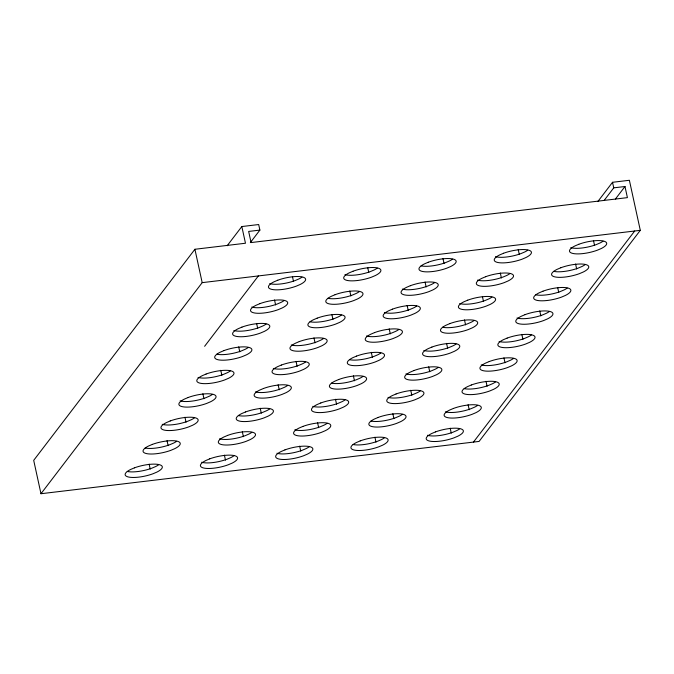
<?xml version="1.0" encoding="UTF-8"?>
<svg xmlns="http://www.w3.org/2000/svg" width="674" height="674" viewBox="0 0 674 674"><rect width="100%" height="100%" fill="white"/><g stroke="black" fill="none" stroke-linecap="round" stroke-linejoin="round"><path stroke-width="1.01" d="M250.332 242.615L259.894 230.095L258.681 224.535L241.831 226.548L245.471 243.238L194.912 249.27L33.7 460.35L40.979 493.722L479.088 441.419L640.3 230.339L629.381 180.278L612.531 182.292L597.88 201.475M227.172 245.732L241.831 226.548M40.979 493.722L202.192 282.642L640.3 230.339M204.618 346.301L258.361 275.944M604.19 200.363L613.744 187.852L624.983 186.513L627.41 197.634L251.082 242.564L248.655 231.435L259.894 230.095M615.421 199.024L624.983 186.513M473.468 442.085L634.681 231.013M612.531 182.292L613.744 187.852M593.491 240.567L594.578 245.538M575.579 264.023L576.666 268.985M557.668 287.478L558.746 292.44M539.756 310.925L540.834 315.895M518.23 249.557L519.309 254.519M521.845 334.38L522.923 339.351M500.319 273.004L501.397 277.974M503.925 357.835L505.011 362.797M482.399 296.459L483.485 301.43M486.013 381.29L487.1 386.253M464.487 319.914L465.574 324.876M442.961 258.538L444.048 263.509M468.101 404.737L469.188 409.708M446.576 343.369L447.662 348.332M425.05 281.993L426.137 286.956M450.19 428.192L451.268 433.163M428.664 366.816L429.742 371.787M407.138 305.448L408.217 310.411M410.752 390.271L411.831 395.242M389.227 328.895L390.305 333.866M367.701 267.527L368.779 272.49M392.841 413.726L393.919 418.689M371.315 352.35L372.393 357.321M349.789 290.983L350.868 295.945M374.921 437.182L376.008 442.144M353.395 375.806L354.482 380.768M331.869 314.429L332.956 319.4M335.483 399.261L336.57 404.223M313.958 337.885L315.044 342.847M292.432 276.509L293.519 281.479M317.572 422.708L318.659 427.678M296.046 361.34L297.133 366.302M274.52 299.964L275.607 304.934M299.66 446.163L300.747 451.133M278.135 384.787L279.221 389.757M256.609 323.419L257.695 328.381M260.223 408.242L261.301 413.213M238.697 346.874L239.776 351.836M242.311 431.697L243.39 436.659M194.912 249.27L202.192 282.642M220.786 370.321L221.864 375.292M224.4 455.152L225.478 460.115M202.874 393.776L203.952 398.747M184.954 417.231L186.041 422.194M167.042 440.678L168.129 445.649M149.131 464.133L150.218 469.104M416.642 306.106A19.015 5.434 -12.3 0 1 413.676 307.849L409.826 309.501A19.015 5.434 -12.3 0 1 384.407 312.534M194.457 417.888A19.015 5.434 -12.3 0 1 191.5 419.632L187.642 421.284A19.015 5.434 -12.3 0 1 162.223 424.317M420.247 390.937A19.015 5.434 -12.3 0 1 417.29 392.672L413.432 394.324A19.015 5.434 -12.3 0 1 388.013 397.357M266.112 324.084A19.015 5.434 -12.3 0 1 263.146 325.82L259.296 327.471A19.015 5.434 -12.3 0 1 233.878 330.504M456.079 344.026A19.015 5.434 -12.3 0 1 453.113 345.77L449.263 347.422A19.015 5.434 -12.3 0 1 423.845 350.455M380.81 353.016A19.015 5.434 -12.3 0 1 377.853 354.751L373.994 356.403A19.015 5.434 -12.3 0 1 349.444 359.672M323.461 338.55A19.015 5.434 -12.3 0 1 320.504 340.286L316.645 341.937A19.015 5.434 -12.3 0 1 291.227 344.97M341.373 315.095A19.015 5.434 -12.3 0 1 338.415 316.831L334.557 318.482A19.015 5.434 -12.3 0 1 310.006 321.751M477.605 405.403A19.015 5.434 -12.3 0 1 474.639 407.138L470.789 408.789A19.015 5.434 -12.3 0 1 445.371 411.822M549.251 311.59A19.015 5.434 -12.3 0 1 546.294 313.326L542.435 314.977A19.015 5.434 -12.3 0 1 517.017 318.018M362.898 376.471A19.015 5.434 -12.3 0 1 359.941 378.207L356.083 379.858A19.015 5.434 -12.3 0 1 331.532 383.127M398.722 329.561A19.015 5.434 -12.3 0 1 395.764 331.305L391.906 332.948A19.015 5.434 -12.3 0 1 366.488 335.989M269.726 408.907A19.015 5.434 -12.3 0 1 266.761 410.643L262.902 412.294A19.015 5.434 -12.3 0 1 238.36 415.563M459.693 428.858A19.015 5.434 -12.3 0 1 456.728 430.593L452.877 432.245A19.015 5.434 -12.3 0 1 427.459 435.278M248.201 347.531A19.015 5.434 -12.3 0 1 245.235 349.275L241.376 350.927A19.015 5.434 -12.3 0 1 216.834 354.195M287.638 385.452A19.015 5.434 -12.3 0 1 284.672 387.196L280.822 388.839A19.015 5.434 -12.3 0 1 255.404 391.88M212.369 394.442A19.015 5.434 -12.3 0 1 209.412 396.177L205.553 397.829A19.015 5.434 -12.3 0 1 180.135 400.862M513.428 358.501A19.015 5.434 -12.3 0 1 510.471 360.236L506.612 361.887A19.015 5.434 -12.3 0 1 481.194 364.92M176.546 441.344A19.015 5.434 -12.3 0 1 173.589 443.088L169.73 444.73A19.015 5.434 -12.3 0 1 145.18 447.999M305.549 361.997A19.015 5.434 -12.3 0 1 302.592 363.741L298.734 365.392A19.015 5.434 -12.3 0 1 273.315 368.425M473.991 320.58A19.015 5.434 -12.3 0 1 471.033 322.315L467.175 323.967A19.015 5.434 -12.3 0 1 442.624 327.235M531.339 335.045A19.015 5.434 -12.3 0 1 528.382 336.781L524.524 338.432A19.015 5.434 -12.3 0 1 499.105 341.465M567.171 288.135A19.015 5.434 -12.3 0 1 564.205 289.879L560.355 291.53A19.015 5.434 -12.3 0 1 535.805 294.799M309.164 446.828A19.015 5.434 -12.3 0 1 306.198 448.564L302.348 450.215A19.015 5.434 -12.3 0 1 276.93 453.248M495.516 381.947A19.015 5.434 -12.3 0 1 492.559 383.691L488.701 385.343A19.015 5.434 -12.3 0 1 464.15 388.612M402.336 414.392A19.015 5.434 -12.3 0 1 399.379 416.128L395.52 417.779A19.015 5.434 -12.3 0 1 370.97 421.048M344.987 399.918A19.015 5.434 -12.3 0 1 342.03 401.662L338.171 403.313A19.015 5.434 -12.3 0 1 312.753 406.346M491.902 297.124A19.015 5.434 -12.3 0 1 488.945 298.86L485.086 300.511A19.015 5.434 -12.3 0 1 459.668 303.544M384.424 437.839A19.015 5.434 -12.3 0 1 381.467 439.583L377.608 441.234A19.015 5.434 -12.3 0 1 353.058 444.503M438.167 367.482A19.015 5.434 -12.3 0 1 435.202 369.217L431.352 370.868A19.015 5.434 -12.3 0 1 405.933 373.91M230.281 370.986A19.015 5.434 -12.3 0 1 227.323 372.722L223.465 374.373A19.015 5.434 -12.3 0 1 198.046 377.406M327.075 423.373A19.015 5.434 -12.3 0 1 324.11 425.117L320.26 426.76A19.015 5.434 -12.3 0 1 294.841 429.801M233.895 455.809A19.015 5.434 -12.3 0 1 230.938 457.553L227.079 459.205A19.015 5.434 -12.3 0 1 201.661 462.238M251.806 432.363A19.015 5.434 -12.3 0 1 248.849 434.098L244.991 435.749A19.015 5.434 -12.3 0 1 219.572 438.782M377.204 268.193A19.015 5.434 -12.3 0 1 374.238 269.929L370.38 271.58A19.015 5.434 -12.3 0 1 344.962 274.613M158.634 464.799A19.015 5.434 -12.3 0 1 155.669 466.534L151.819 468.186A19.015 5.434 -12.3 0 1 127.268 471.455M602.994 241.233A19.015 5.434 -12.3 0 1 600.037 242.969L596.178 244.62A19.015 5.434 -12.3 0 1 570.76 247.653M452.465 259.204A19.015 5.434 -12.3 0 1 449.507 260.939L445.649 262.59A19.015 5.434 -12.3 0 1 421.098 265.859M527.725 250.214A19.015 5.434 -12.3 0 1 524.768 251.958L520.909 253.609A19.015 5.434 -12.3 0 1 495.491 256.642M301.935 277.174A19.015 5.434 -12.3 0 1 298.978 278.91L295.119 280.561A19.015 5.434 -12.3 0 1 269.701 283.602M359.284 291.64A19.015 5.434 -12.3 0 1 356.327 293.384L352.468 295.035A19.015 5.434 -12.3 0 1 327.918 298.296M509.814 273.669A19.015 5.434 -12.3 0 1 506.856 275.413L502.998 277.056A19.015 5.434 -12.3 0 1 477.58 280.098M585.083 264.688A19.015 5.434 -12.3 0 1 582.117 266.424L578.267 268.075A19.015 5.434 -12.3 0 1 553.716 271.344M434.553 282.659A19.015 5.434 -12.3 0 1 431.587 284.394L427.737 286.046A19.015 5.434 -12.3 0 1 402.319 289.079M284.024 300.629A19.015 5.434 -12.3 0 1 281.066 302.365L277.208 304.016A19.015 5.434 -12.3 0 1 251.79 307.049M277.739 280.224L273.888 281.875A19.015 5.434 -12.3 0 0 272.262 289.491A19.015 5.434 -12.3 0 0 296.333 286.13L300.191 284.479A19.015 5.434 -12.3 0 0 301.809 276.854A19.015 5.434 -12.3 0 0 277.739 280.224M259.827 303.671L255.968 305.322A19.015 5.434 -12.3 0 0 254.351 312.947A19.015 5.434 -12.3 0 0 278.421 309.577L282.271 307.925A19.015 5.434 -12.3 0 0 283.897 300.309A19.015 5.434 -12.3 0 0 259.827 303.671M353.007 271.234L349.149 272.886A19.015 5.434 -12.3 0 0 347.531 280.51A19.015 5.434 -12.3 0 0 371.593 277.14L375.452 275.489A19.015 5.434 -12.3 0 0 377.069 267.864A19.015 5.434 -12.3 0 0 353.007 271.234M241.915 327.126L238.057 328.777A19.015 5.434 -12.3 0 0 236.439 336.402A19.015 5.434 -12.3 0 0 260.509 333.032L264.36 331.381A19.015 5.434 -12.3 0 0 265.986 323.756A19.015 5.434 -12.3 0 0 241.915 327.126M335.096 294.69L331.237 296.341A19.015 5.434 -12.3 0 0 329.62 303.966A19.015 5.434 -12.3 0 0 353.682 300.596L357.54 298.944A19.015 5.434 -12.3 0 0 359.158 291.32A19.015 5.434 -12.3 0 0 335.096 294.69M428.268 262.253L424.418 263.896A19.015 5.434 -12.3 0 0 422.792 271.521A19.015 5.434 -12.3 0 0 446.862 268.151L450.721 266.508A19.015 5.434 -12.3 0 0 452.338 258.883A19.015 5.434 -12.3 0 0 428.268 262.253M224.004 350.581L220.145 352.232A19.015 5.434 -12.3 0 0 218.528 359.857A19.015 5.434 -12.3 0 0 242.589 356.487L246.448 354.836A19.015 5.434 -12.3 0 0 248.066 347.211A19.015 5.434 -12.3 0 0 224.004 350.581M317.176 318.145L313.326 319.796A19.015 5.434 -12.3 0 0 311.7 327.412A19.015 5.434 -12.3 0 0 335.77 324.051L339.629 322.399A19.015 5.434 -12.3 0 0 341.246 314.775A19.015 5.434 -12.3 0 0 317.176 318.145M410.356 285.7L406.498 287.351A19.015 5.434 -12.3 0 0 404.88 294.976A19.015 5.434 -12.3 0 0 428.95 291.606L432.801 289.955A19.015 5.434 -12.3 0 0 434.427 282.339A19.015 5.434 -12.3 0 0 410.356 285.7M206.092 374.036L202.234 375.688A19.015 5.434 -12.3 0 0 200.616 383.304A19.015 5.434 -12.3 0 0 224.678 379.942L228.537 378.291A19.015 5.434 -12.3 0 0 230.154 370.666A19.015 5.434 -12.3 0 0 206.092 374.036M503.537 253.264L499.678 254.915A19.015 5.434 -12.3 0 0 498.061 262.54A19.015 5.434 -12.3 0 0 522.123 259.17L525.981 257.519A19.015 5.434 -12.3 0 0 527.599 249.894A19.015 5.434 -12.3 0 0 503.537 253.264M299.264 341.592L295.414 343.243A19.015 5.434 -12.3 0 0 293.788 350.868A19.015 5.434 -12.3 0 0 317.858 347.498L321.717 345.846A19.015 5.434 -12.3 0 0 323.335 338.23A19.015 5.434 -12.3 0 0 299.264 341.592M392.445 309.155L388.586 310.807A19.015 5.434 -12.3 0 0 386.969 318.431A19.015 5.434 -12.3 0 0 411.039 315.061L414.889 313.41A19.015 5.434 -12.3 0 0 416.515 305.785A19.015 5.434 -12.3 0 0 392.445 309.155M188.181 397.483L184.322 399.134A19.015 5.434 -12.3 0 0 182.696 406.759A19.015 5.434 -12.3 0 0 206.766 403.389L210.625 401.738A19.015 5.434 -12.3 0 0 212.243 394.122A19.015 5.434 -12.3 0 0 188.181 397.483M485.625 276.719L481.767 278.37A19.015 5.434 -12.3 0 0 480.149 285.995A19.015 5.434 -12.3 0 0 504.211 282.625L508.07 280.974A19.015 5.434 -12.3 0 0 509.687 273.349A19.015 5.434 -12.3 0 0 485.625 276.719M281.353 365.047L277.494 366.698A19.015 5.434 -12.3 0 0 275.877 374.323A19.015 5.434 -12.3 0 0 299.947 370.953L303.797 369.301A19.015 5.434 -12.3 0 0 305.423 361.677A19.015 5.434 -12.3 0 0 281.353 365.047M578.798 244.283L574.939 245.926A19.015 5.434 -12.3 0 0 573.321 253.55A19.015 5.434 -12.3 0 0 597.391 250.18L601.25 248.537A19.015 5.434 -12.3 0 0 602.868 240.913A19.015 5.434 -12.3 0 0 578.798 244.283M374.533 332.611L370.675 334.262A19.015 5.434 -12.3 0 0 369.057 341.887A19.015 5.434 -12.3 0 0 393.119 338.517L396.978 336.865A19.015 5.434 -12.3 0 0 398.595 329.241A19.015 5.434 -12.3 0 0 374.533 332.611M170.261 420.938L166.411 422.59A19.015 5.434 -12.3 0 0 164.785 430.214A19.015 5.434 -12.3 0 0 188.855 426.844L192.713 425.193A19.015 5.434 -12.3 0 0 194.331 417.568A19.015 5.434 -12.3 0 0 170.261 420.938M467.705 300.174L463.855 301.817A19.015 5.434 -12.3 0 0 462.229 309.442A19.015 5.434 -12.3 0 0 486.299 306.072L490.158 304.429A19.015 5.434 -12.3 0 0 491.776 296.804A19.015 5.434 -12.3 0 0 467.705 300.174M263.441 388.502L259.583 390.153A19.015 5.434 -12.3 0 0 257.965 397.778A19.015 5.434 -12.3 0 0 282.035 394.408L285.886 392.757A19.015 5.434 -12.3 0 0 287.512 385.132A19.015 5.434 -12.3 0 0 263.441 388.502M560.886 267.73L557.027 269.381A19.015 5.434 -12.3 0 0 555.41 277.006A19.015 5.434 -12.3 0 0 579.48 273.636L583.33 271.984A19.015 5.434 -12.3 0 0 584.956 264.36A19.015 5.434 -12.3 0 0 560.886 267.73M356.622 356.066L352.763 357.709A19.015 5.434 -12.3 0 0 351.146 365.333A19.015 5.434 -12.3 0 0 375.207 361.963L379.066 360.32A19.015 5.434 -12.3 0 0 380.684 352.696A19.015 5.434 -12.3 0 0 356.622 356.066M152.349 444.393L148.491 446.045A19.015 5.434 -12.3 0 0 146.873 453.669A19.015 5.434 -12.3 0 0 170.943 450.299L174.802 448.648A19.015 5.434 -12.3 0 0 176.419 441.023A19.015 5.434 -12.3 0 0 152.349 444.393M449.794 323.621L445.944 325.272A19.015 5.434 -12.3 0 0 444.318 332.897A19.015 5.434 -12.3 0 0 468.388 329.527L472.247 327.876A19.015 5.434 -12.3 0 0 473.864 320.251A19.015 5.434 -12.3 0 0 449.794 323.621M245.53 411.957L241.671 413.6A19.015 5.434 -12.3 0 0 240.054 421.225A19.015 5.434 -12.3 0 0 264.115 417.855L267.974 416.212A19.015 5.434 -12.3 0 0 269.592 408.587A19.015 5.434 -12.3 0 0 245.53 411.957M542.974 291.185L539.116 292.836A19.015 5.434 -12.3 0 0 537.498 300.461A19.015 5.434 -12.3 0 0 561.56 297.091L565.419 295.439A19.015 5.434 -12.3 0 0 567.045 287.815A19.015 5.434 -12.3 0 0 542.974 291.185M338.702 379.513L334.852 381.164A19.015 5.434 -12.3 0 0 333.226 388.788A19.015 5.434 -12.3 0 0 357.296 385.418L361.154 383.767A19.015 5.434 -12.3 0 0 362.772 376.143A19.015 5.434 -12.3 0 0 338.702 379.513M134.438 467.849L130.579 469.492A19.015 5.434 -12.3 0 0 128.961 477.116A19.015 5.434 -12.3 0 0 153.032 473.746L156.882 472.103A19.015 5.434 -12.3 0 0 158.508 464.479A19.015 5.434 -12.3 0 0 134.438 467.849M431.882 347.076L428.024 348.728A19.015 5.434 -12.3 0 0 426.406 356.352A19.015 5.434 -12.3 0 0 450.476 352.982L454.327 351.331A19.015 5.434 -12.3 0 0 455.953 343.706A19.015 5.434 -12.3 0 0 431.882 347.076M227.618 435.404L223.76 437.055A19.015 5.434 -12.3 0 0 222.142 444.68A19.015 5.434 -12.3 0 0 246.204 441.31L250.062 439.659A19.015 5.434 -12.3 0 0 251.68 432.034A19.015 5.434 -12.3 0 0 227.618 435.404M525.063 314.64L521.204 316.291A19.015 5.434 -12.3 0 0 519.587 323.908A19.015 5.434 -12.3 0 0 543.648 320.546L547.507 318.895A19.015 5.434 -12.3 0 0 549.125 311.27A19.015 5.434 -12.3 0 0 525.063 314.64M320.79 402.968L316.94 404.619A19.015 5.434 -12.3 0 0 315.314 412.244A19.015 5.434 -12.3 0 0 339.384 408.874L343.243 407.222A19.015 5.434 -12.3 0 0 344.861 399.598A19.015 5.434 -12.3 0 0 320.79 402.968M413.971 370.531L410.112 372.183A19.015 5.434 -12.3 0 0 408.495 379.799A19.015 5.434 -12.3 0 0 432.565 376.437L436.415 374.786A19.015 5.434 -12.3 0 0 438.041 367.162A19.015 5.434 -12.3 0 0 413.971 370.531M209.707 458.859L205.848 460.511A19.015 5.434 -12.3 0 0 204.222 468.135A19.015 5.434 -12.3 0 0 228.292 464.765L232.151 463.114A19.015 5.434 -12.3 0 0 233.768 455.489A19.015 5.434 -12.3 0 0 209.707 458.859M507.151 338.087L503.293 339.738A19.015 5.434 -12.3 0 0 501.675 347.363A19.015 5.434 -12.3 0 0 525.737 343.993L529.596 342.341A19.015 5.434 -12.3 0 0 531.213 334.725A19.015 5.434 -12.3 0 0 507.151 338.087M302.879 426.423L299.02 428.074A19.015 5.434 -12.3 0 0 297.403 435.69A19.015 5.434 -12.3 0 0 321.473 432.329L325.323 430.678A19.015 5.434 -12.3 0 0 326.949 423.053A19.015 5.434 -12.3 0 0 302.879 426.423M396.059 393.978L392.201 395.63A19.015 5.434 -12.3 0 0 390.583 403.254A19.015 5.434 -12.3 0 0 414.645 399.884L418.503 398.233A19.015 5.434 -12.3 0 0 420.121 390.617A19.015 5.434 -12.3 0 0 396.059 393.978M489.231 361.542L485.381 363.193A19.015 5.434 -12.3 0 0 483.755 370.818A19.015 5.434 -12.3 0 0 507.825 367.448L511.684 365.797A19.015 5.434 -12.3 0 0 513.302 358.172A19.015 5.434 -12.3 0 0 489.231 361.542M284.967 449.878L281.109 451.521A19.015 5.434 -12.3 0 0 279.491 459.146A19.015 5.434 -12.3 0 0 303.561 455.776L307.411 454.133A19.015 5.434 -12.3 0 0 309.037 446.508A19.015 5.434 -12.3 0 0 284.967 449.878M378.148 417.433L374.289 419.085A19.015 5.434 -12.3 0 0 372.671 426.709A19.015 5.434 -12.3 0 0 396.733 423.339L400.592 421.688A19.015 5.434 -12.3 0 0 402.209 414.063A19.015 5.434 -12.3 0 0 378.148 417.433M471.32 384.997L467.47 386.649A19.015 5.434 -12.3 0 0 465.844 394.273A19.015 5.434 -12.3 0 0 489.914 390.903L493.772 389.252A19.015 5.434 -12.3 0 0 495.39 381.627A19.015 5.434 -12.3 0 0 471.32 384.997M360.228 440.889L356.377 442.54A19.015 5.434 -12.3 0 0 354.751 450.165A19.015 5.434 -12.3 0 0 378.822 446.795L382.68 445.143A19.015 5.434 -12.3 0 0 384.298 437.519A19.015 5.434 -12.3 0 0 360.228 440.889M453.408 408.452L449.55 410.104A19.015 5.434 -12.3 0 0 447.932 417.72A19.015 5.434 -12.3 0 0 472.002 414.358L475.852 412.707A19.015 5.434 -12.3 0 0 477.478 405.082A19.015 5.434 -12.3 0 0 453.408 408.452M435.497 431.899L431.638 433.551A19.015 5.434 -12.3 0 0 430.02 441.175A19.015 5.434 -12.3 0 0 454.091 437.805L457.941 436.154A19.015 5.434 -12.3 0 0 459.567 428.538A19.015 5.434 -12.3 0 0 435.497 431.899"/></g></svg>
